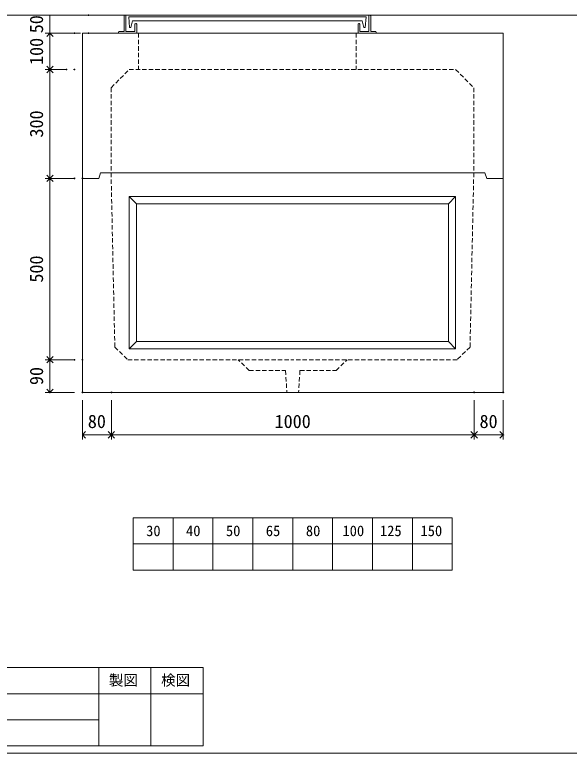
# Model space of a CAD drawing. Units: millimetres, scale not verified. Extents: x -4890 to 18489, y -2328 to 2328.
# Drawn here: x 299 to 1828, y -1947 to 89 of the extents above; entities that cross this region are included whole.
import ezdxf
from ezdxf.enums import TextEntityAlignment as Align

# ---------------------------------------------------------------- set-up
doc = ezdxf.new("R2010")
doc.units = ezdxf.units.MM
doc.header["$LTSCALE"] = 10
doc.header["$PDMODE"] = 32
doc.header["$PDSIZE"] = 2
doc.linetypes.add('DASHED1', pattern=[1.8, 1.2, -0.6])
doc.layers.add('0-1_Defpoints', color=7, linetype='Continuous')
for name, color, linetype, lineweight in [('0-2_waku', 7, 'Continuous', 18), ('0-3_gaikei', 7, 'Continuous', 18), ('0-4_kakure', 7, 'DASHED1', 5), ('0-5_sunpou', 7, 'Continuous', 5), ('0-8_uchigawa', 6, 'Continuous', 18), ('0-9_文字１', 7, 'Continuous', 18), ('0-A_futa', 3, 'Continuous', 18), ('0-B_GL', 4, 'Continuous', 18)]:
    doc.layers.add(name, color=color, linetype=linetype, lineweight=lineweight)
doc.styles.add('ＭＳ ゴシック', font='')
doc.styles.get('ＭＳ ゴシック').set_extended_font_data('MS Gothic')

# ---------------------------------------------------------------- blocks, each defined once
blk = doc.blocks.new('_Open90')
at = {"layer": '0-5_sunpou'}
blk.add_line((0, 0), (-1, 0), dxfattribs=at)
blk.add_lwpolyline([(-0.5, 0.5), (0, 0), (-0.5, -0.5)], dxfattribs=at)
blk = doc.blocks.new('D123')
at = {"layer": '0-1_Defpoints'}
for p in [(1932.32, 1224.36), (2012.32, 1224.36), (2012.32, 1106.94)]:
    blk.add_point(p, dxfattribs=at)
at = {"layer": '0-5_sunpou'}
for p, q in [((1932.32, 1202.36), (1932.32, 1093.94)), ((2012.32, 1202.36), (2012.32, 1093.94)), ((1950.32, 1106.94), (1994.32, 1106.94))]:
    blk.add_line(p, q, dxfattribs=at)
at = {"layer": '0-5_sunpou', "xscale": 18, "yscale": 18, "rotation": 180}
blk.add_blockref('_Open90', (1932.32, 1106.94), dxfattribs=at)
at = {"layer": '0-5_sunpou', "xscale": 18, "yscale": 18}
blk.add_blockref('_Open90', (2012.32, 1106.94), dxfattribs=at)
at = {"layer": '0-5_sunpou', "style": 'ＭＳ ゴシック'}
blk.add_text('80', height=36.66, dxfattribs=at).set_placement((1947.32, 1114.94), align=Align.BOTTOM_LEFT)
blk = doc.blocks.new('D124')
at = {"layer": '0-1_Defpoints'}
for p in [(2012.32, 1224.36), (3012.32, 1224.36), (3012.32, 1106.94)]:
    blk.add_point(p, dxfattribs=at)
at = {"layer": '0-5_sunpou'}
for p, q in [((2012.32, 1202.36), (2012.32, 1093.94)), ((3012.32, 1202.36), (3012.32, 1093.94)), ((2030.32, 1106.94), (2994.32, 1106.94))]:
    blk.add_line(p, q, dxfattribs=at)
at = {"layer": '0-5_sunpou', "xscale": 18, "yscale": 18, "rotation": 180}
blk.add_blockref('_Open90', (2012.32, 1106.94), dxfattribs=at)
at = {"layer": '0-5_sunpou', "xscale": 18, "yscale": 18}
blk.add_blockref('_Open90', (3012.32, 1106.94), dxfattribs=at)
at = {"layer": '0-5_sunpou', "style": 'ＭＳ ゴシック'}
blk.add_text('1000', height=36.66, dxfattribs=at).set_placement((2462.32, 1114.94), align=Align.BOTTOM_LEFT)
blk = doc.blocks.new('D125')
at = {"layer": '0-1_Defpoints'}
for p in [(3012.32, 1224.36), (3092.32, 1224.36), (3092.32, 1106.94)]:
    blk.add_point(p, dxfattribs=at)
at = {"layer": '0-5_sunpou'}
for p, q in [((3012.32, 1202.36), (3012.32, 1093.94)), ((3092.32, 1202.36), (3092.32, 1093.94)), ((3030.32, 1106.94), (3074.32, 1106.94))]:
    blk.add_line(p, q, dxfattribs=at)
at = {"layer": '0-5_sunpou', "xscale": 18, "yscale": 18, "rotation": 180}
blk.add_blockref('_Open90', (3012.32, 1106.94), dxfattribs=at)
at = {"layer": '0-5_sunpou', "xscale": 18, "yscale": 18}
blk.add_blockref('_Open90', (3092.32, 1106.94), dxfattribs=at)
at = {"layer": '0-5_sunpou', "style": 'ＭＳ ゴシック'}
blk.add_text('80', height=36.66, dxfattribs=at).set_placement((3027.32, 1114.94), align=Align.BOTTOM_LEFT)
blk = doc.blocks.new('D126')
at = {"layer": '0-1_Defpoints'}
for p in [(1932.32, 1314.36), (1843, 1224.36), (1932.32, 1224.36)]:
    blk.add_point(p, dxfattribs=at)
at = {"layer": '0-5_sunpou'}
for p, q in [((1910.32, 1314.36), (1830, 1314.36)), ((1843, 1296.36), (1843, 1242.36)), ((1910.32, 1224.36), (1830, 1224.36))]:
    blk.add_line(p, q, dxfattribs=at)
at = {"layer": '0-5_sunpou', "xscale": 18, "yscale": 18}
for p, rotation in [((1843, 1314.36), 90), ((1843, 1224.36), 270)]:
    blk.add_blockref('_Open90', p, dxfattribs=dict(at, rotation=rotation))
at = {"layer": '0-5_sunpou', "style": 'ＭＳ ゴシック'}
blk.add_text('90', height=36.66, rotation=90, dxfattribs=at).set_placement((1835, 1244.36), align=Align.BOTTOM_LEFT)
blk = doc.blocks.new('D127')
at = {"layer": '0-1_Defpoints'}
for p in [(1932.32, 1814.36), (1843, 1314.36), (1910.32, 1314.36)]:
    blk.add_point(p, dxfattribs=at)
at = {"layer": '0-5_sunpou'}
for p, q in [((1910.32, 1814.36), (1830, 1814.36)), ((1843, 1796.36), (1843, 1332.36)), ((1888.32, 1314.36), (1830, 1314.36))]:
    blk.add_line(p, q, dxfattribs=at)
at = {"layer": '0-5_sunpou', "xscale": 18, "yscale": 18}
for p, rotation in [((1843, 1814.36), 90), ((1843, 1314.36), 270)]:
    blk.add_blockref('_Open90', p, dxfattribs=dict(at, rotation=rotation))
at = {"layer": '0-5_sunpou', "style": 'ＭＳ ゴシック'}
blk.add_text('500', height=36.66, rotation=90, dxfattribs=at).set_placement((1835, 1526.86), align=Align.BOTTOM_LEFT)
blk = doc.blocks.new('D128')
at = {"layer": '0-1_Defpoints'}
for p in [(1910.32, 2214.36), (1843, 2114.36), (1910.32, 2114.36)]:
    blk.add_point(p, dxfattribs=at)
at = {"layer": '0-5_sunpou'}
for p, q in [((1888.32, 2214.36), (1830, 2214.36)), ((1843, 2196.36), (1843, 2132.36)), ((1888.32, 2114.36), (1830, 2114.36))]:
    blk.add_line(p, q, dxfattribs=at)
at = {"layer": '0-5_sunpou', "xscale": 18, "yscale": 18}
for p, rotation in [((1843, 2214.36), 90), ((1843, 2114.36), 270)]:
    blk.add_blockref('_Open90', p, dxfattribs=dict(at, rotation=rotation))
at = {"layer": '0-5_sunpou', "style": 'ＭＳ ゴシック'}
blk.add_text('100', height=36.66, rotation=90, dxfattribs=at).set_placement((1835, 2126.86), align=Align.BOTTOM_LEFT)
blk = doc.blocks.new('D129')
at = {"layer": '0-1_Defpoints'}
for p in [(1888.32, 2114.36), (1843, 1814.36), (1910.32, 1814.36)]:
    blk.add_point(p, dxfattribs=at)
at = {"layer": '0-5_sunpou'}
for p, q in [((1866.32, 2114.36), (1830, 2114.36)), ((1843, 2096.36), (1843, 1832.36)), ((1888.32, 1814.36), (1830, 1814.36))]:
    blk.add_line(p, q, dxfattribs=at)
at = {"layer": '0-5_sunpou', "xscale": 18, "yscale": 18}
for p, rotation in [((1843, 2114.36), 90), ((1843, 1814.36), 270)]:
    blk.add_blockref('_Open90', p, dxfattribs=dict(at, rotation=rotation))
at = {"layer": '0-5_sunpou', "style": 'ＭＳ ゴシック'}
blk.add_text('300', height=36.66, rotation=90, dxfattribs=at).set_placement((1835, 1926.86), align=Align.BOTTOM_LEFT)
blk = doc.blocks.new('D113')
at = {"layer": '0-1_Defpoints'}
for p in [(1949.1, 2264.36), (1843, 2214.36), (1949.1, 2214.36)]:
    blk.add_point(p, dxfattribs=at)
at = {"layer": '0-5_sunpou'}
for p, q in [((1927.1, 2264.36), (1830, 2264.36)), ((1843, 2264.36), (1843, 2214.36)), ((1927.1, 2214.36), (1830, 2214.36))]:
    blk.add_line(p, q, dxfattribs=at)
at = {"layer": '0-5_sunpou', "style": 'ＭＳ ゴシック'}
blk.add_text('50', height=36.66, rotation=90, dxfattribs=at).set_placement((1835, 2214.36), align=Align.BOTTOM_LEFT)

msp = doc.modelspace()

# ---------------------------------------------------------------- linework, layer by layer
at = {"layer": '0-2_waku'}
for p, q in [((625.33, -1297.77), (625.33, -1441.77)), ((625.33, -1297.77), (625.33, -1441.77)), ((625.33, -1297.77), (625.33, -1441.77)), ((625.33, -1297.77), (625.33, -1441.77)), ((625.33, -1297.77), (1505.33, -1297.77)), ((735.33, -1297.77), (735.33, -1441.77)), ((845.33, -1297.77), (845.33, -1441.77)), ((845.33, -1297.77), (845.33, -1441.77)), ((955.33, -1297.77), (955.33, -1441.77)), ((1065.33, -1297.77), (1065.33, -1441.77)), ((1175.33, -1297.77), (1175.33, -1441.77)), ((1285.33, -1297.77), (1285.33, -1441.77)), ((1395.33, -1297.77), (1395.33, -1441.77)), ((1505.33, -1297.77), (1505.33, -1441.77)), ((625.33, -1369.77), (1505.33, -1369.77)), ((625.33, -1441.77), (1505.33, -1441.77)), ((-1209.67, -1710.77), (818.33, -1710.77)), ((530.33, -1710.77), (530.33, -1926.77)), ((530.33, -1710.77), (530.33, -1926.77)), ((674.33, -1710.77), (674.33, -1926.77)), ((818.33, -1710.77), (818.33, -1926.77)), ((-1209.67, -1782.77), (818.33, -1782.77)), ((-1209.67, -1854.77), (530.33, -1854.77)), ((-1209.67, -1926.77), (818.33, -1926.77)), ((-1229.67, -1946.77), (4890.33, -1946.77)), ((-1229.67, -1946.77), (4890.33, -1946.77))]:
    msp.add_line(p, q, dxfattribs=at)
at = {"layer": '0-3_gaikei'}
for p, q in [((485.33, 38.23), (1645.33, 38.23)), ((485.33, 38.23), (485.33, -361.77)), ((790.33, 38.23), (1590.33, 38.23)), ((790.33, 38.23), (1590.33, 38.23)), ((790.33, 38.23), (1590.33, 38.23)), ((790.33, 38.23), (1590.33, 38.23)), ((1625.33, 38.23), (1515.33, 38.23)), ((1625.33, 38.23), (1515.33, 38.23)), ((1625.33, 38.23), (1515.33, 38.23)), ((1625.33, 38.23), (1515.33, 38.23)), ((1625.33, 38.23), (1515.33, 38.23)), ((1625.33, 38.23), (1515.33, 38.23)), ((1625.33, 38.23), (1515.33, 38.23)), ((1625.33, 38.23), (1515.33, 38.23)), ((1645.33, 38.23), (1645.33, -361.77)), ((485.33, -361.77), (485.33, -951.77)), ((1065.33, -346.77), (535.33, -346.77)), ((1595.33, -346.77), (1065.33, -346.77)), ((1595.33, -346.77), (1600.33, -361.77)), ((1645.33, -361.77), (1600.33, -361.77)), ((1620.33, -361.77), (1645.33, -361.77)), ((1620.33, -361.77), (1645.33, -361.77))]:
    msp.add_line(p, q, dxfattribs=at)
for points in [[(535.33, -346.77), (530.33, -361.77), (485.33, -361.77)], [(485.33, -951.77), (1645.33, -951.77), (1645.33, -361.77)]]:
    msp.add_lwpolyline(points, dxfattribs=at)
at = {"layer": '0-4_kakure'}
for p, q in [((640.33, 38.23), (640.33, -61.77)), ((1240.33, 38.23), (1240.33, -61.77)), ((564.48, -111.77), (614.48, -61.77)), ((614.48, -61.77), (1514.48, -61.77)), ((1514.48, -61.77), (1564.48, -111.77)), ((564.48, -111.77), (564.48, -346.77)), ((1564.48, -111.77), (1564.48, -346.77)), ((574.8, -826.77), (564.48, -346.77)), ((1564.48, -346.77), (1554.16, -826.77)), ((574.8, -826.77), (610.56, -861.77)), ((610.56, -861.77), (1064.48, -861.77)), ((945.33, -891.77), (915.33, -861.77)), ((1185.33, -891.77), (1215.33, -861.77)), ((945.33, -891.77), (1045.33, -891.77)), ((1045.33, -891.77), (1049.33, -951.77)), ((1085.33, -891.77), (1081.33, -951.77)), ((1085.33, -891.77), (1185.33, -891.77))]:
    msp.add_line(p, q, dxfattribs=at)
msp.add_lwpolyline([(1554.16, -826.77), (1518.39, -861.77), (1064.48, -861.77)], dxfattribs=at)
at = {"layer": '0-8_uchigawa'}
for p, q in [((614.48, -411.77), (634.48, -431.77)), ((614.48, -831.77), (614.48, -411.77)), ((1514.48, -831.77), (1514.48, -411.77)), ((634.48, -431.77), (1064.48, -431.77)), ((634.48, -811.77), (634.48, -431.77)), ((1494.48, -811.77), (1494.48, -431.77)), ((614.48, -831.77), (634.48, -811.77)), ((634.48, -811.77), (1494.48, -811.77)), ((1514.48, -831.77), (1494.48, -811.77)), ((614.48, -831.77), (1514.48, -831.77))]:
    msp.add_line(p, q, dxfattribs=at)
for points in [[(614.48, -411.77), (1064.48, -411.77), (1514.48, -411.77)], [(1064.48, -431.77), (1494.48, -431.77), (1514.48, -411.77)]]:
    msp.add_lwpolyline(points, dxfattribs=at)
at = {"layer": '0-A_futa'}
for p, q in [((600.33, 86.23), (600.33, 43.23)), ((602.33, 88.23), (605.33, 88.23)), ((605.33, 88.23), (605.33, 43.23)), ((613.14, 83.73), (1267.47, 83.73)), ((613.14, 83.73), (615.63, 53.73)), ((1267.47, 83.73), (1265.22, 53.73)), ((1275.33, 88.23), (1275.33, 43.23)), ((1275.33, 88.23), (1278.33, 88.23)), ((1280.33, 86.23), (1280.33, 43.23)), ((623.66, 72.73), (619.34, 53.73)), ((623.66, 72.73), (1257, 72.73)), ((630.33, 63.23), (630.33, 43.23)), ((632.33, 65.23), (633.33, 65.23)), ((635.33, 63.23), (635.33, 38.23)), ((1245.33, 63.23), (1245.33, 38.23)), ((1248.33, 65.23), (1247.33, 65.23)), ((1250.33, 63.23), (1250.33, 43.23)), ((1257, 72.73), (1261.32, 53.73)), ((585.33, 41.23), (585.33, 40.23)), ((587.33, 43.23), (600.33, 43.23)), ((605.33, 43.23), (630.33, 43.23)), ((615.63, 53.73), (619.34, 53.73)), ((1275.33, 43.23), (1250.33, 43.23)), ((1265.22, 53.73), (1261.32, 53.73)), ((1293.33, 43.23), (1280.33, 43.23)), ((1295.33, 41.23), (1295.33, 40.23)), ((640.33, 38.23), (587.33, 38.23)), ((1245.33, 38.23), (1293.33, 38.23))]:
    msp.add_line(p, q, dxfattribs=at)
for centre, start, end in [((602.33, 86.23), 90, 180), ((1278.33, 86.23), 0, 90), ((632.33, 63.23), 90, 180), ((633.33, 63.23), 0, 90), ((1247.33, 63.23), 90, 180), ((1248.33, 63.23), 0, 90), ((587.33, 41.23), 90, 180), ((1293.33, 41.23), 0, 90), ((587.33, 40.23), 180, 270), ((1293.33, 40.23), 270, 0)]:
    msp.add_arc(centre, 2, start, end, dxfattribs=at)
at = {"layer": '0-B_GL'}
msp.add_line((-1229.67, 88.23), (4890.33, 88.23), dxfattribs=at)

# ---------------------------------------------------------------- block references
at = {"layer": '0-5_sunpou'}
for name in ['D113', 'D128', 'D129', 'D127', 'D126', 'D123', 'D124', 'D125']:
    msp.add_blockref(name, (-1446.98, -2176.13), dxfattribs=at)

# ---------------------------------------------------------------- texts
at = {"layer": '0-9_文字１', "style": 'ＭＳ ゴシック'}
for s, p in [('30', (661.17, -1357.04)), ('40', (771.17, -1357.04)), ('50', (881.17, -1357.04)), ('65', (991.17, -1357.04)), ('80', (1101.58, -1357.04)), ('100', (1202.45, -1357.04)), ('125', (1305.84, -1357.04)), ('150', (1417.6, -1357.04)), ('製図', (558.39, -1769.02)), ('検図', (702.39, -1769.02))]:
    msp.add_text(s, height=29.33, dxfattribs=at).set_placement(p, align=Align.BOTTOM_LEFT)

doc.saveas('drawing.dxf')
